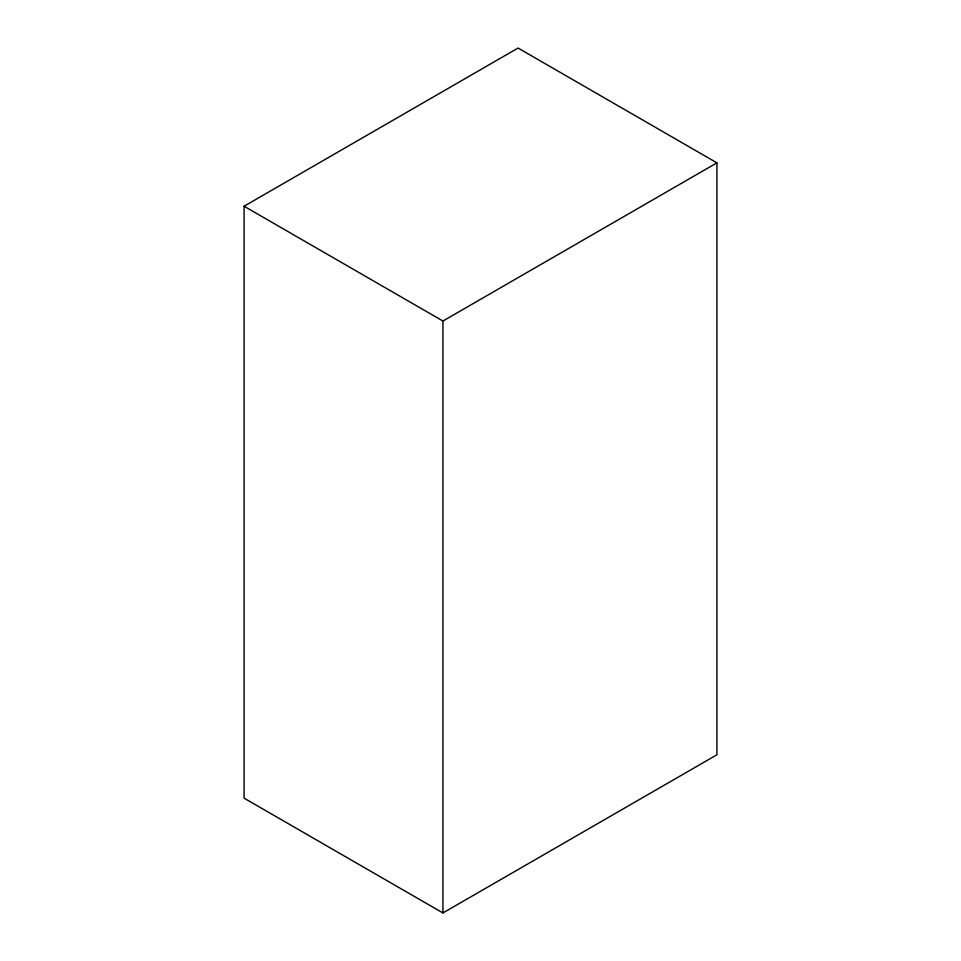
<?xml version="1.0" encoding="UTF-8"?>
<svg xmlns="http://www.w3.org/2000/svg" width="961" height="961" viewBox="0 0 961 961"><rect width="100%" height="100%" fill="white"/><g stroke="black" fill="none" stroke-linecap="round" stroke-linejoin="round"><path stroke-width="1.44" d="M244.082 206.231L518.063 48.05L716.918 162.853L716.918 754.769L442.937 912.95L244.082 798.147L244.082 206.231L442.937 321.034L716.918 162.853M442.937 321.034L442.937 912.95"/></g></svg>
